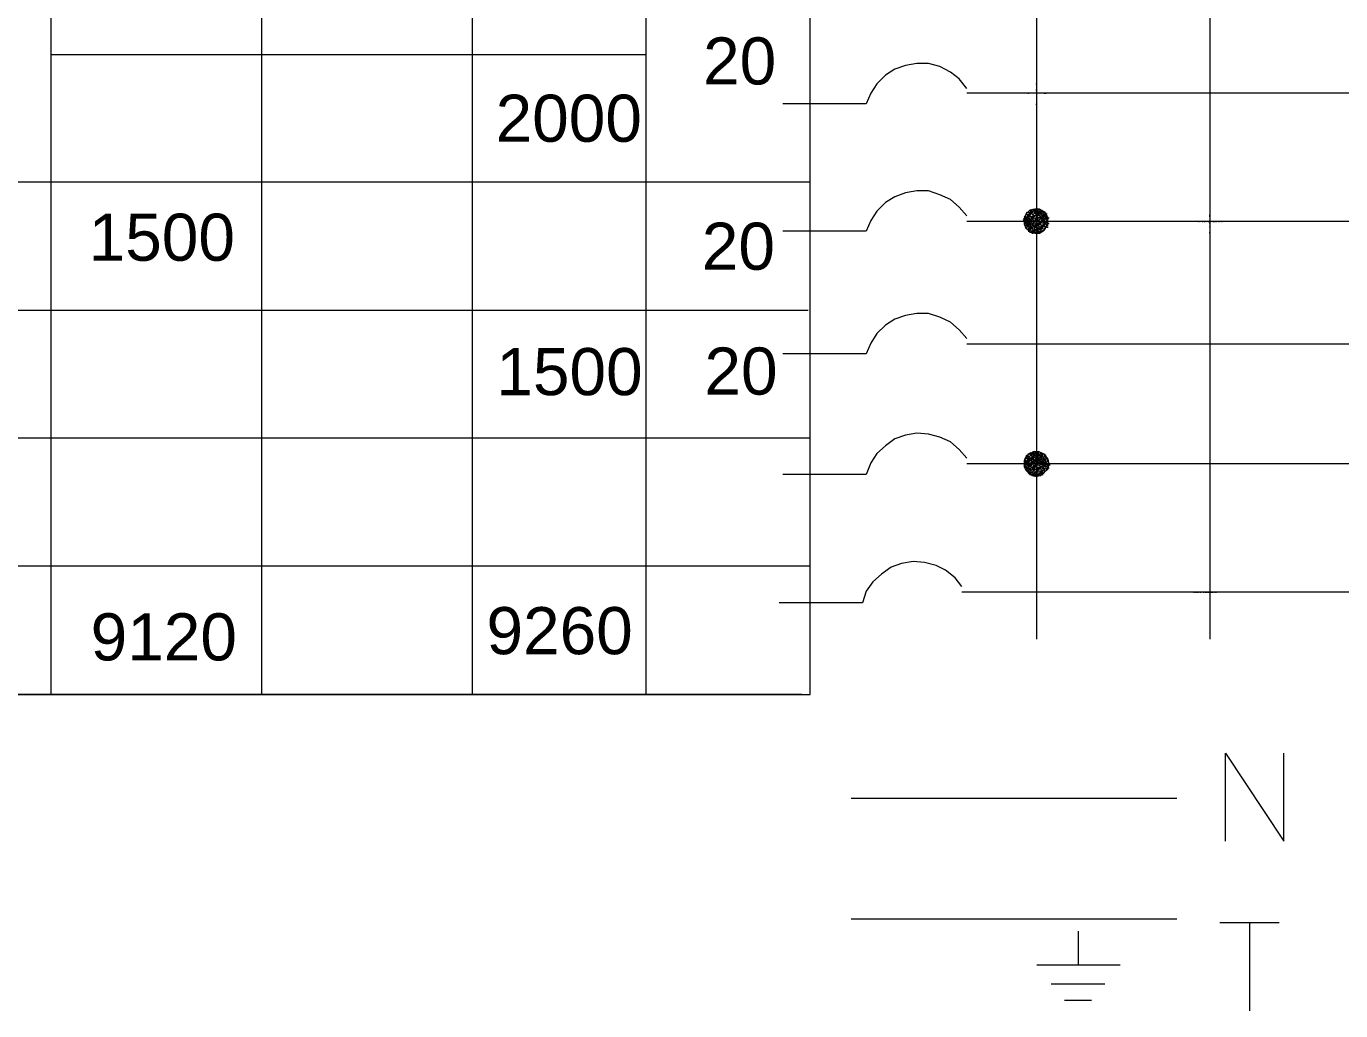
# Model space of a CAD drawing. Header units: metres. Extents: x 0 to 62.3, y -0.2 to 17.7.
# Drawn here: x 24.745 to 27.26, y 13.786 to 15.669 of the extents above; entities that cross this region are included whole.
import ezdxf

# ---------------------------------------------------------------- set-up
doc = ezdxf.new("R2010")
doc.units = ezdxf.units.M
doc.header["$LTSCALE"] = 0.5
doc.layers.add('TABLERO', color=7, linetype='Continuous')
doc.styles.get("Standard").update_dxf_attribs({"font": 'arial.ttf'})

msp = doc.modelspace()

# ---------------------------------------------------------------- linework, layer by layer
at = {"layer": 'TABLERO', "color": 7, "linetype": 'Continuous', "lineweight": 18, "true_color": 0x000007}
for p, q in [((24.7918, 16.7228), (24.7918, 14.3908)), ((24.7918, 16.7228), (24.7918, 14.6363)), ((25.9301, 16.7228), (25.9301, 14.3908)), ((26.6778, 16.721), (26.6778, 14.497)), ((27.0094, 16.7063), (27.0094, 14.497)), ((25.1949, 16.5176), (25.1949, 14.3908)), ((25.5979, 16.5176), (25.5979, 14.3908)), ((25.9301, 16.5176), (25.9301, 14.3908)), ((25.9301, 15.6145), (24.7918, 15.6145)), ((26.6778, 15.5577), (26.6778, 15.5595)), ((26.6778, 15.5467), (26.6778, 15.5485)), ((26.3517, 15.5211), (26.1924, 15.5211)), ((27.4362, 15.5412), (26.5441, 15.5412)), ((26.6613, 15.5412), (26.6632, 15.5412)), ((26.6778, 15.5192), (26.6778, 15.5211)), ((26.6925, 15.5412), (26.6943, 15.5412)), ((26.6943, 15.5412), (26.6961, 15.5412)), ((26.2446, 15.3709), (23.0647, 15.3709)), ((26.6651, 15.316), (26.667, 15.3179)), ((26.667, 15.316), (26.6706, 15.3197)), ((26.6706, 15.3179), (26.6725, 15.3197)), ((26.6725, 15.3179), (26.6761, 15.3197)), ((26.6761, 15.3197), (26.678, 15.3197)), ((26.6761, 15.316), (26.678, 15.3179)), ((26.678, 15.3197), (26.6798, 15.3197)), ((26.6798, 15.3197), (26.6816, 15.3197)), ((26.6798, 15.3142), (26.6835, 15.3179)), ((26.6816, 15.3179), (26.6835, 15.3197)), ((26.6853, 15.3179), (26.6853, 15.3197)), ((26.6871, 15.316), (26.6889, 15.3179)), ((27.4362, 15.2957), (26.5441, 15.2957)), ((26.6523, 15.2995), (26.6541, 15.3014)), ((26.6523, 15.2977), (26.6541, 15.2977)), ((26.6541, 15.3032), (26.656, 15.3032)), ((26.6541, 15.2995), (26.6578, 15.3014)), ((26.6541, 15.2959), (26.656, 15.2977)), ((26.6541, 15.2959), (26.656, 15.2959)), ((26.6541, 15.294), (26.656, 15.2959)), ((26.6541, 15.2922), (26.656, 15.2922)), ((26.656, 15.305), (26.6578, 15.3069)), ((26.656, 15.3014), (26.6578, 15.305)), ((26.656, 15.2995), (26.6578, 15.2995)), ((26.656, 15.294), (26.6578, 15.2959)), ((26.656, 15.2922), (26.6578, 15.2922)), ((26.6578, 15.3105), (26.6596, 15.3142)), ((26.6578, 15.3032), (26.6615, 15.305)), ((26.6578, 15.2995), (26.6596, 15.3032)), ((26.6578, 15.2922), (26.6615, 15.294)), ((26.6596, 15.3087), (26.6633, 15.3105)), ((26.6596, 15.305), (26.6615, 15.3087)), ((26.6596, 15.2977), (26.6615, 15.2995)), ((26.6596, 15.2922), (26.6615, 15.2922)), ((26.6615, 15.3142), (26.6633, 15.316)), ((26.6615, 15.3124), (26.6633, 15.3142)), ((26.6615, 15.3069), (26.6651, 15.3087)), ((26.6615, 15.3032), (26.6633, 15.3069)), ((26.6615, 15.2959), (26.6615, 15.2977)), ((26.6615, 15.2959), (26.6633, 15.2959)), ((26.6615, 15.2922), (26.6633, 15.2959)), ((26.6633, 15.3124), (26.667, 15.3142)), ((26.6633, 15.3087), (26.6651, 15.3124)), ((26.6633, 15.305), (26.667, 15.3069)), ((26.6633, 15.3014), (26.6651, 15.3032)), ((26.6633, 15.2977), (26.6651, 15.3014)), ((26.6633, 15.2959), (26.6651, 15.2977)), ((26.6633, 15.2904), (26.6651, 15.2922)), ((26.6651, 15.3105), (26.6688, 15.3124)), ((26.6651, 15.3069), (26.667, 15.3105)), ((26.6651, 15.2995), (26.6688, 15.3014)), ((26.6651, 15.2959), (26.667, 15.2995)), ((26.6651, 15.2959), (26.667, 15.2959)), ((26.667, 15.3124), (26.6688, 15.316)), ((26.667, 15.305), (26.6706, 15.3069)), ((26.667, 15.3014), (26.6688, 15.305)), ((26.667, 15.2977), (26.6706, 15.2995)), ((26.667, 15.294), (26.6688, 15.2959)), ((26.6688, 15.3142), (26.6725, 15.316)), ((26.6688, 15.3105), (26.6706, 15.3142)), ((26.6688, 15.3087), (26.6706, 15.3105)), ((26.6688, 15.3032), (26.6725, 15.305)), ((26.6688, 15.2995), (26.6706, 15.3032)), ((26.6688, 15.2922), (26.6725, 15.294)), ((26.6688, 15.2886), (26.6706, 15.2922)), ((26.6706, 15.316), (26.6725, 15.316)), ((26.6706, 15.305), (26.6725, 15.3087)), ((26.6706, 15.3014), (26.6743, 15.3032)), ((26.6706, 15.2977), (26.6725, 15.2995)), ((26.6706, 15.294), (26.6725, 15.2959)), ((26.6706, 15.2904), (26.6743, 15.2922)), ((26.6725, 15.3124), (26.6743, 15.3142)), ((26.6725, 15.3069), (26.6761, 15.3087)), ((26.6725, 15.3032), (26.6743, 15.3069)), ((26.6725, 15.2959), (26.6725, 15.2977)), ((26.6725, 15.2959), (26.6743, 15.2959)), ((26.6725, 15.2922), (26.6743, 15.2959)), ((26.6743, 15.3105), (26.6761, 15.3124)), ((26.6743, 15.3014), (26.6761, 15.3032)), ((26.6743, 15.2977), (26.6761, 15.3014)), ((26.6743, 15.2959), (26.6761, 15.2977)), ((26.6743, 15.294), (26.6761, 15.2959)), ((26.6743, 15.2904), (26.6761, 15.2922)), ((26.6761, 15.316), (26.678, 15.316)), ((26.6761, 15.3105), (26.6798, 15.3124)), ((26.6761, 15.3105), (26.678, 15.3105)), ((26.6761, 15.3087), (26.678, 15.3105)), ((26.6761, 15.3069), (26.6761, 15.3087)), ((26.6761, 15.305), (26.678, 15.3069)), ((26.6761, 15.305), (26.678, 15.305)), ((26.6761, 15.3014), (26.678, 15.3014)), ((26.6761, 15.2995), (26.6798, 15.3014)), ((26.6761, 15.2995), (26.678, 15.2995)), ((26.6761, 15.2977), (26.678, 15.2995)), ((26.6761, 15.2959), (26.6761, 15.2977)), ((26.6761, 15.2959), (26.678, 15.2959)), ((26.6761, 15.2959), (26.678, 15.2959)), ((26.6761, 15.2922), (26.678, 15.2922)), ((26.678, 15.3142), (26.6798, 15.316)), ((26.678, 15.3124), (26.6798, 15.3124)), ((26.678, 15.3032), (26.6798, 15.305)), ((26.678, 15.2977), (26.6816, 15.2995)), ((26.678, 15.294), (26.6798, 15.2959)), ((26.678, 15.2904), (26.6798, 15.294)), ((26.6798, 15.3087), (26.6816, 15.3105)), ((26.6798, 15.3032), (26.6835, 15.305)), ((26.6798, 15.2995), (26.6816, 15.3032)), ((26.6798, 15.2959), (26.6798, 15.2977)), ((26.6798, 15.2922), (26.6835, 15.294)), ((26.6798, 15.2886), (26.6816, 15.2922)), ((26.6816, 15.316), (26.6835, 15.316)), ((26.6816, 15.3124), (26.6835, 15.3124)), ((26.6816, 15.3069), (26.6835, 15.3087)), ((26.6816, 15.2959), (26.6835, 15.2959)), ((26.6816, 15.2904), (26.6853, 15.2922)), ((26.6835, 15.3124), (26.6853, 15.3142)), ((26.6835, 15.3032), (26.6853, 15.3069)), ((26.6835, 15.3014), (26.6853, 15.3032)), ((26.6835, 15.2959), (26.6835, 15.2977)), ((26.6835, 15.2959), (26.6853, 15.2959)), ((26.6835, 15.2922), (26.6853, 15.2959)), ((26.6853, 15.316), (26.6871, 15.316)), ((26.6853, 15.3105), (26.6871, 15.3124)), ((26.6853, 15.3087), (26.6871, 15.3087)), ((26.6853, 15.305), (26.6871, 15.305)), ((26.6853, 15.2995), (26.6871, 15.3014)), ((26.6853, 15.2959), (26.6871, 15.2977)), ((26.6853, 15.294), (26.6889, 15.2959)), ((26.6853, 15.2904), (26.6871, 15.294)), ((26.6871, 15.3069), (26.6908, 15.3105)), ((26.6871, 15.305), (26.6889, 15.3069)), ((26.6871, 15.2959), (26.6889, 15.2995)), ((26.6871, 15.2959), (26.6889, 15.2959)), ((26.6889, 15.3142), (26.6908, 15.316)), ((26.6889, 15.3124), (26.6908, 15.3124)), ((26.6889, 15.3087), (26.6908, 15.3087)), ((26.6889, 15.3032), (26.6908, 15.305)), ((26.6889, 15.2977), (26.6908, 15.2977)), ((26.6889, 15.294), (26.6908, 15.2959)), ((26.6889, 15.2922), (26.6908, 15.294)), ((26.6908, 15.3124), (26.6926, 15.3142)), ((26.6908, 15.3087), (26.6926, 15.3105)), ((26.6908, 15.2995), (26.6926, 15.3032)), ((26.6908, 15.2977), (26.6926, 15.2995)), ((26.6908, 15.2886), (26.6926, 15.2922)), ((26.6926, 15.3142), (26.6944, 15.3142)), ((26.6926, 15.3124), (26.6944, 15.3124)), ((26.6926, 15.3069), (26.6944, 15.3087)), ((26.6926, 15.305), (26.6944, 15.305)), ((26.6926, 15.3014), (26.6944, 15.3014)), ((26.6926, 15.2959), (26.6944, 15.2977)), ((26.6926, 15.2959), (26.6944, 15.2959)), ((26.6926, 15.2904), (26.6963, 15.2922)), ((26.6944, 15.3124), (26.6963, 15.3124)), ((26.6944, 15.305), (26.6981, 15.3069)), ((26.6944, 15.3032), (26.6963, 15.3032)), ((26.6944, 15.3014), (26.6963, 15.3032)), ((26.6944, 15.2922), (26.6963, 15.2959)), ((26.6963, 15.3105), (26.6981, 15.3105)), ((26.6963, 15.305), (26.6981, 15.305)), ((26.6963, 15.2995), (26.6981, 15.3014)), ((26.6963, 15.294), (26.6981, 15.294)), ((26.6963, 15.2904), (26.6999, 15.294)), ((26.6981, 15.305), (26.6981, 15.3069)), ((26.6981, 15.2977), (26.6999, 15.2995)), ((26.6981, 15.2959), (26.6999, 15.2959)), ((26.6981, 15.294), (26.6999, 15.2959)), ((26.6999, 15.3032), (26.7018, 15.3032)), ((26.6999, 15.2922), (26.7018, 15.2922)), ((26.9874, 15.2957), (26.9892, 15.2957)), ((26.9947, 15.2957), (26.9966, 15.2957)), ((26.9984, 15.2957), (27.0002, 15.2957)), ((27.0057, 15.2957), (27.0076, 15.2957)), ((27.0094, 15.3067), (27.0094, 15.3086)), ((27.0094, 15.3049), (27.0094, 15.3067)), ((27.0094, 15.2957), (27.0094, 15.2976)), ((27.0094, 15.2957), (27.0112, 15.2957)), ((27.0094, 15.2957), (27.0112, 15.2957)), ((27.0094, 15.2921), (27.0094, 15.2939)), ((27.0149, 15.2957), (27.0167, 15.2957)), ((27.0167, 15.2957), (27.0185, 15.2957)), ((27.0204, 15.2957), (27.0222, 15.2957)), ((27.0259, 15.2957), (27.0277, 15.2957)), ((27.0314, 15.2957), (27.0332, 15.2957)), ((26.3517, 15.2774), (26.1924, 15.2774)), ((26.6541, 15.2886), (26.656, 15.2904)), ((26.656, 15.2886), (26.6578, 15.2886)), ((26.656, 15.2867), (26.6578, 15.2867)), ((26.656, 15.2831), (26.6578, 15.2849)), ((26.6578, 15.2904), (26.6596, 15.2904)), ((26.6578, 15.2886), (26.6596, 15.2904)), ((26.6578, 15.2812), (26.6596, 15.2831)), ((26.6596, 15.2867), (26.6615, 15.2886)), ((26.6596, 15.2812), (26.6615, 15.2812)), ((26.6615, 15.2849), (26.6633, 15.2867)), ((26.6615, 15.2831), (26.6633, 15.2831)), ((26.6615, 15.2812), (26.6633, 15.2831)), ((26.6615, 15.2776), (26.6633, 15.2776)), ((26.6633, 15.2849), (26.6651, 15.2849)), ((26.6633, 15.2794), (26.6651, 15.2812)), ((26.6651, 15.2886), (26.6688, 15.2904)), ((26.6651, 15.2849), (26.667, 15.2886)), ((26.6651, 15.2867), (26.667, 15.2867)), ((26.6651, 15.2831), (26.667, 15.2831)), ((26.6651, 15.2776), (26.667, 15.2794)), ((26.6651, 15.2757), (26.667, 15.2757)), ((26.667, 15.2831), (26.6688, 15.2849)), ((26.667, 15.2776), (26.6688, 15.2776)), ((26.6688, 15.2812), (26.6706, 15.2831)), ((26.6688, 15.2776), (26.6706, 15.2812)), ((26.6688, 15.2794), (26.6706, 15.2794)), ((26.6688, 15.2757), (26.6706, 15.2757)), ((26.6688, 15.2739), (26.6706, 15.2739)), ((26.6706, 15.2867), (26.6725, 15.2886)), ((26.6706, 15.2757), (26.6725, 15.2776)), ((26.6725, 15.2849), (26.6761, 15.2867)), ((26.6725, 15.2812), (26.6743, 15.2849)), ((26.6725, 15.2831), (26.6743, 15.2831)), ((26.6725, 15.2794), (26.6743, 15.2794)), ((26.6725, 15.2739), (26.6743, 15.2757)), ((26.6743, 15.2831), (26.6761, 15.2849)), ((26.6743, 15.2794), (26.6761, 15.2812)), ((26.6743, 15.2739), (26.6761, 15.2739)), ((26.6761, 15.2886), (26.6798, 15.2904)), ((26.6761, 15.2886), (26.678, 15.2886)), ((26.6761, 15.2867), (26.678, 15.2886)), ((26.6761, 15.2849), (26.6761, 15.2867)), ((26.6761, 15.2849), (26.678, 15.2849)), ((26.6761, 15.2776), (26.678, 15.2794)), ((26.6761, 15.2776), (26.678, 15.2776)), ((26.6761, 15.2757), (26.678, 15.2776)), ((26.6761, 15.2757), (26.678, 15.2757)), ((26.6761, 15.2739), (26.6761, 15.2757)), ((26.6761, 15.2739), (26.678, 15.2739)), ((26.678, 15.2867), (26.6816, 15.2886)), ((26.678, 15.2831), (26.6798, 15.2849)), ((26.678, 15.2757), (26.6816, 15.2776)), ((26.678, 15.2739), (26.6798, 15.2739)), ((26.6798, 15.2812), (26.6835, 15.2831)), ((26.6798, 15.2776), (26.6816, 15.2812)), ((26.6798, 15.2757), (26.6816, 15.2757)), ((26.6816, 15.2867), (26.6835, 15.2904)), ((26.6816, 15.2794), (26.6853, 15.2812)), ((26.6816, 15.2757), (26.6835, 15.2776)), ((26.6835, 15.2849), (26.6871, 15.2867)), ((26.6835, 15.2812), (26.6853, 15.2849)), ((26.6835, 15.2739), (26.6853, 15.2757)), ((26.6853, 15.2886), (26.6871, 15.2904)), ((26.6853, 15.2831), (26.6889, 15.2849)), ((26.6853, 15.2794), (26.6871, 15.2831)), ((26.6871, 15.2886), (26.6908, 15.2904)), ((26.6871, 15.2849), (26.6889, 15.2886)), ((26.6871, 15.2812), (26.6908, 15.2831)), ((26.6871, 15.2776), (26.6908, 15.2794)), ((26.6871, 15.2757), (26.6889, 15.2776)), ((26.6889, 15.2867), (26.6926, 15.2886)), ((26.6889, 15.2831), (26.6908, 15.2867)), ((26.6908, 15.2812), (26.6944, 15.2831)), ((26.6908, 15.2776), (26.6926, 15.2812)), ((26.6926, 15.2867), (26.6944, 15.2904)), ((26.6926, 15.2849), (26.6944, 15.2867)), ((26.6944, 15.2812), (26.6963, 15.2849)), ((26.6963, 15.2886), (26.6981, 15.2904)), ((26.6981, 15.2849), (26.6999, 15.2849)), ((27.0094, 15.2848), (27.0094, 15.2866)), ((27.0094, 15.2738), (27.0094, 15.2756)), ((26.2407, 15.1254), (23.0647, 15.1254)), ((26.3517, 15.0429), (26.1924, 15.0429)), ((27.4362, 15.0613), (26.5441, 15.0613)), ((26.2446, 14.8817), (23.0647, 14.8817)), ((26.654, 14.8378), (26.6558, 14.8396)), ((26.6558, 14.8414), (26.6558, 14.8433)), ((26.6558, 14.8414), (26.6595, 14.8433)), ((26.6558, 14.8378), (26.6577, 14.8396)), ((26.6577, 14.8469), (26.6613, 14.8488)), ((26.6577, 14.8433), (26.6595, 14.8469)), ((26.6595, 14.8451), (26.6632, 14.8469)), ((26.6595, 14.8378), (26.6613, 14.8414)), ((26.6613, 14.8506), (26.6632, 14.8524)), ((26.6613, 14.8469), (26.6632, 14.8506)), ((26.6613, 14.8396), (26.665, 14.8414)), ((26.6613, 14.8359), (26.6632, 14.8396)), ((26.6632, 14.8414), (26.665, 14.8451)), ((26.6632, 14.8378), (26.6668, 14.8396)), ((26.665, 14.8506), (26.6668, 14.8543)), ((26.665, 14.8488), (26.6668, 14.8506)), ((26.665, 14.8433), (26.6686, 14.8451)), ((26.665, 14.8396), (26.6668, 14.8433)), ((26.6668, 14.8524), (26.6686, 14.8524)), ((26.6668, 14.8469), (26.6686, 14.8488)), ((26.6668, 14.8414), (26.6705, 14.8433)), ((26.6686, 14.8524), (26.6705, 14.8543)), ((26.6686, 14.8469), (26.6723, 14.8488)), ((26.6686, 14.8433), (26.6705, 14.8469)), ((26.6705, 14.8561), (26.6723, 14.8561)), ((26.6705, 14.8506), (26.6723, 14.8524)), ((26.6705, 14.8488), (26.6723, 14.8488)), ((26.6705, 14.8451), (26.6723, 14.8451)), ((26.6705, 14.8396), (26.6723, 14.8414)), ((26.6723, 14.8506), (26.676, 14.8543)), ((26.6723, 14.8469), (26.6741, 14.8506)), ((26.6723, 14.8451), (26.6741, 14.8469)), ((26.6723, 14.8396), (26.676, 14.8414)), ((26.6723, 14.8359), (26.6741, 14.8396)), ((26.6741, 14.8543), (26.676, 14.8561)), ((26.6741, 14.8524), (26.676, 14.8524)), ((26.6741, 14.8488), (26.676, 14.8488)), ((26.6741, 14.8433), (26.676, 14.8451)), ((26.6741, 14.8378), (26.6778, 14.8396)), ((26.676, 14.8524), (26.6778, 14.8524)), ((26.676, 14.8506), (26.6778, 14.8506)), ((26.676, 14.8488), (26.6778, 14.8506)), ((26.676, 14.8433), (26.6778, 14.8433)), ((26.676, 14.8396), (26.6778, 14.8414)), ((26.6778, 14.8543), (26.6778, 14.8561)), ((26.6778, 14.8543), (26.6796, 14.8543)), ((26.6778, 14.8524), (26.6796, 14.8543)), ((26.6778, 14.8524), (26.6796, 14.8524)), ((26.6778, 14.8506), (26.6796, 14.8506)), ((26.6778, 14.8469), (26.6796, 14.8488)), ((26.6778, 14.8451), (26.6796, 14.8451)), ((26.6778, 14.8414), (26.6778, 14.8433)), ((26.6778, 14.8414), (26.6796, 14.8414)), ((26.6778, 14.8396), (26.6796, 14.8396)), ((26.6796, 14.8561), (26.6815, 14.8561)), ((26.6796, 14.8524), (26.6815, 14.8543)), ((26.6796, 14.8451), (26.6815, 14.8469)), ((26.6796, 14.8433), (26.6815, 14.8433)), ((26.6796, 14.8414), (26.6815, 14.8433)), ((26.6815, 14.8561), (26.6833, 14.8561)), ((26.6815, 14.8506), (26.6833, 14.8524)), ((26.6815, 14.8488), (26.6833, 14.8488)), ((26.6815, 14.8451), (26.6833, 14.8451)), ((26.6815, 14.8396), (26.6833, 14.8414)), ((26.6833, 14.8488), (26.687, 14.8506)), ((26.6833, 14.8469), (26.6851, 14.8469)), ((26.6833, 14.8451), (26.6851, 14.8469)), ((26.6833, 14.8378), (26.6851, 14.8396)), ((26.6851, 14.8543), (26.687, 14.8543)), ((26.6851, 14.8506), (26.687, 14.8543)), ((26.6851, 14.8488), (26.687, 14.8488)), ((26.6851, 14.8433), (26.687, 14.8451)), ((26.6851, 14.8414), (26.687, 14.8414)), ((26.687, 14.8524), (26.6888, 14.8524)), ((26.687, 14.8488), (26.6888, 14.8524)), ((26.687, 14.8414), (26.6888, 14.8433)), ((26.687, 14.8396), (26.6888, 14.8396)), ((26.687, 14.8378), (26.6888, 14.8396)), ((26.6888, 14.8469), (26.6906, 14.8488)), ((26.6888, 14.8414), (26.6906, 14.8414)), ((26.6906, 14.8451), (26.6943, 14.8469)), ((26.6906, 14.8414), (26.6925, 14.8451)), ((26.6906, 14.8433), (26.6925, 14.8433)), ((26.6925, 14.8506), (26.6943, 14.8506)), ((26.6925, 14.8469), (26.6943, 14.8488)), ((26.6925, 14.8396), (26.6943, 14.8414)), ((26.6943, 14.8488), (26.6961, 14.8488)), ((26.6943, 14.8451), (26.6961, 14.8469)), ((26.6943, 14.8378), (26.6961, 14.8396)), ((26.6961, 14.8433), (26.698, 14.8451)), ((26.698, 14.8414), (26.6998, 14.8414)), ((26.698, 14.8396), (26.6998, 14.8396)), ((26.698, 14.8378), (26.6998, 14.8396)), ((27.4362, 14.8323), (26.5441, 14.8323)), ((26.654, 14.8359), (26.6558, 14.8359)), ((26.654, 14.8341), (26.6558, 14.8341)), ((26.654, 14.8323), (26.6558, 14.8323)), ((26.654, 14.8286), (26.6558, 14.8323)), ((26.654, 14.8268), (26.6558, 14.8286)), ((26.6558, 14.8341), (26.6577, 14.8378)), ((26.6558, 14.8323), (26.6577, 14.8341)), ((26.6558, 14.8304), (26.6595, 14.8323)), ((26.6558, 14.8268), (26.6577, 14.8286)), ((26.6558, 14.8231), (26.6577, 14.8231)), ((26.6577, 14.8359), (26.6613, 14.8378)), ((26.6577, 14.8323), (26.6595, 14.8359)), ((26.6577, 14.8323), (26.6595, 14.8323)), ((26.6577, 14.8249), (26.6595, 14.8268)), ((26.6577, 14.8213), (26.6595, 14.8249)), ((26.6577, 14.8231), (26.6595, 14.8231)), ((26.6577, 14.8194), (26.6595, 14.8213)), ((26.6577, 14.8194), (26.6595, 14.8194)), ((26.6595, 14.8341), (26.6632, 14.8359)), ((26.6595, 14.8323), (26.6613, 14.8323)), ((26.6595, 14.8304), (26.6613, 14.8323)), ((26.6595, 14.8231), (26.6632, 14.8249)), ((26.6595, 14.8194), (26.6613, 14.8213)), ((26.6613, 14.8323), (26.6632, 14.8323)), ((26.6613, 14.8286), (26.665, 14.8304)), ((26.6613, 14.8249), (26.6632, 14.8286)), ((26.6613, 14.8268), (26.6632, 14.8268)), ((26.6613, 14.8176), (26.6632, 14.8194)), ((26.6613, 14.8158), (26.6632, 14.8176)), ((26.6613, 14.8158), (26.6632, 14.8158)), ((26.6632, 14.8341), (26.665, 14.8378)), ((26.6632, 14.8323), (26.665, 14.8341)), ((26.6632, 14.8304), (26.6632, 14.8323)), ((26.6632, 14.8268), (26.6668, 14.8286)), ((26.6632, 14.8231), (26.665, 14.8249)), ((26.6632, 14.8158), (26.6668, 14.8176)), ((26.665, 14.8323), (26.6686, 14.8341)), ((26.665, 14.8323), (26.6668, 14.8323)), ((26.665, 14.8286), (26.6668, 14.8323)), ((26.665, 14.8213), (26.6668, 14.8231)), ((26.665, 14.8176), (26.6668, 14.8213)), ((26.665, 14.8194), (26.6668, 14.8194)), ((26.665, 14.8158), (26.6668, 14.8158)), ((26.6668, 14.8341), (26.6686, 14.8378)), ((26.6668, 14.8304), (26.6705, 14.8323)), ((26.6668, 14.8268), (26.6686, 14.8304)), ((26.6668, 14.8194), (26.6705, 14.8213)), ((26.6668, 14.8158), (26.6686, 14.8176)), ((26.6686, 14.8359), (26.6723, 14.8378)), ((26.6686, 14.8323), (26.6705, 14.8359)), ((26.6686, 14.8249), (26.6723, 14.8268)), ((26.6686, 14.8213), (26.6705, 14.8249)), ((26.6686, 14.814), (26.6705, 14.8158)), ((26.6705, 14.8341), (26.6741, 14.8359)), ((26.6705, 14.8323), (26.6723, 14.8323)), ((26.6705, 14.8304), (26.6723, 14.8323)), ((26.6705, 14.8268), (26.6723, 14.8304)), ((26.6705, 14.8231), (26.6741, 14.8249)), ((26.6705, 14.8194), (26.6723, 14.8231)), ((26.6723, 14.8323), (26.6723, 14.8341)), ((26.6723, 14.8286), (26.676, 14.8304)), ((26.6723, 14.8249), (26.6741, 14.8286)), ((26.6723, 14.8176), (26.6741, 14.8194)), ((26.6723, 14.814), (26.6741, 14.8176)), ((26.6741, 14.8341), (26.6778, 14.8378)), ((26.6741, 14.8323), (26.676, 14.8341)), ((26.6741, 14.8323), (26.676, 14.8323)), ((26.6741, 14.8268), (26.6778, 14.8286)), ((26.6741, 14.8231), (26.676, 14.8268)), ((26.6741, 14.8158), (26.6778, 14.8176)), ((26.6741, 14.8121), (26.676, 14.8158)), ((26.676, 14.8323), (26.6778, 14.8323)), ((26.676, 14.8323), (26.6778, 14.8323)), ((26.676, 14.8286), (26.6778, 14.8304)), ((26.676, 14.8213), (26.6778, 14.8231)), ((26.676, 14.8176), (26.6778, 14.8194)), ((26.6778, 14.8359), (26.6796, 14.8378)), ((26.6778, 14.8359), (26.6796, 14.8359)), ((26.6778, 14.8323), (26.6796, 14.8341)), ((26.6778, 14.8304), (26.6778, 14.8323)), ((26.6778, 14.8304), (26.6815, 14.8323)), ((26.6778, 14.8268), (26.6796, 14.8304)), ((26.6778, 14.8286), (26.6796, 14.8286)), ((26.6778, 14.8268), (26.6796, 14.8268)), ((26.6778, 14.8249), (26.6796, 14.8268)), ((26.6778, 14.8249), (26.6796, 14.8249)), ((26.6778, 14.8231), (26.6796, 14.8231)), ((26.6778, 14.8194), (26.6778, 14.8213)), ((26.6778, 14.8194), (26.6815, 14.8213)), ((26.6778, 14.8158), (26.6796, 14.8194)), ((26.6778, 14.8176), (26.6796, 14.8176)), ((26.6778, 14.8158), (26.6796, 14.8158)), ((26.6778, 14.814), (26.6796, 14.8158)), ((26.6796, 14.8323), (26.6815, 14.8359)), ((26.6796, 14.8323), (26.6815, 14.8323)), ((26.6796, 14.8249), (26.6833, 14.8268)), ((26.6796, 14.8213), (26.6815, 14.8249)), ((26.6796, 14.8176), (26.6833, 14.8194)), ((26.6796, 14.814), (26.6815, 14.8158)), ((26.6815, 14.8341), (26.6851, 14.8359)), ((26.6815, 14.8323), (26.6833, 14.8323)), ((26.6815, 14.8304), (26.6833, 14.8323)), ((26.6815, 14.8286), (26.6833, 14.8304)), ((26.6815, 14.8231), (26.6851, 14.8249)), ((26.6815, 14.8194), (26.6833, 14.8231)), ((26.6833, 14.8359), (26.6851, 14.8359)), ((26.6833, 14.8286), (26.687, 14.8323)), ((26.6833, 14.8249), (26.6851, 14.8286)), ((26.6833, 14.8176), (26.687, 14.8194)), ((26.6833, 14.814), (26.6851, 14.8176)), ((26.6851, 14.8378), (26.687, 14.8378)), ((26.6851, 14.8323), (26.687, 14.8341)), ((26.6851, 14.8323), (26.687, 14.8323)), ((26.6851, 14.8268), (26.6888, 14.8286)), ((26.6851, 14.8231), (26.687, 14.8268)), ((26.6851, 14.8213), (26.687, 14.8231)), ((26.6851, 14.8158), (26.6888, 14.8176)), ((26.6851, 14.8121), (26.687, 14.8158)), ((26.687, 14.8304), (26.6888, 14.8323)), ((26.687, 14.8286), (26.6888, 14.8286)), ((26.687, 14.8176), (26.6888, 14.8213)), ((26.687, 14.814), (26.6906, 14.8158)), ((26.6888, 14.8359), (26.6906, 14.8378)), ((26.6888, 14.8304), (26.6925, 14.8323)), ((26.6888, 14.8249), (26.6906, 14.8268)), ((26.6888, 14.8194), (26.6925, 14.8213)), ((26.6888, 14.8158), (26.6906, 14.8194)), ((26.6906, 14.8341), (26.6925, 14.8359)), ((26.6906, 14.8323), (26.6925, 14.8323)), ((26.6906, 14.8231), (26.6925, 14.8249)), ((26.6925, 14.8341), (26.6943, 14.8341)), ((26.6925, 14.8323), (26.6943, 14.8323)), ((26.6925, 14.8286), (26.6943, 14.8304)), ((26.6925, 14.8231), (26.6961, 14.8249)), ((26.6925, 14.8194), (26.6943, 14.8231)), ((26.6925, 14.8176), (26.6943, 14.8194)), ((26.6943, 14.8341), (26.6961, 14.8378)), ((26.6943, 14.8359), (26.6961, 14.8359)), ((26.6943, 14.8323), (26.6961, 14.8323)), ((26.6943, 14.8268), (26.6961, 14.8286)), ((26.6943, 14.8249), (26.6961, 14.8249)), ((26.6961, 14.8323), (26.698, 14.8341)), ((26.6961, 14.8323), (26.698, 14.8323)), ((26.6961, 14.8268), (26.6998, 14.8304)), ((26.6961, 14.8213), (26.698, 14.8231)), ((26.698, 14.8323), (26.7016, 14.8341)), ((26.698, 14.8304), (26.6998, 14.8323)), ((26.698, 14.8286), (26.6998, 14.8286)), ((26.698, 14.8249), (26.6998, 14.8249)), ((26.6998, 14.8359), (26.6998, 14.8378)), ((26.6998, 14.8249), (26.7016, 14.8249)), ((26.7016, 14.8304), (26.7035, 14.8304)), ((26.3517, 14.8121), (26.1924, 14.8121)), ((26.6632, 14.814), (26.665, 14.814)), ((26.6632, 14.814), (26.665, 14.814)), ((26.6668, 14.8121), (26.6686, 14.8121)), ((26.6686, 14.8103), (26.6705, 14.814)), ((26.6686, 14.8121), (26.6705, 14.8121)), ((26.6686, 14.8103), (26.6705, 14.8103)), ((26.6705, 14.8121), (26.6741, 14.814)), ((26.6705, 14.8103), (26.6723, 14.8103)), ((26.6723, 14.8121), (26.6741, 14.8121)), ((26.676, 14.8103), (26.6778, 14.8121)), ((26.6778, 14.8121), (26.6796, 14.8121)), ((26.6796, 14.8103), (26.6815, 14.814)), ((26.6796, 14.8085), (26.6815, 14.8103)), ((26.6815, 14.8121), (26.6851, 14.814)), ((26.6815, 14.8085), (26.6833, 14.8121)), ((26.6851, 14.8103), (26.687, 14.8121)), ((26.6888, 14.8121), (26.6906, 14.8121)), ((26.2446, 14.6363), (23.0647, 14.6363)), ((26.3444, 14.5666), (26.185, 14.5666)), ((27.4362, 14.5868), (26.5349, 14.5868)), ((26.9782, 14.5868), (26.9801, 14.5868)), ((26.9819, 14.5868), (26.9837, 14.5868)), ((26.9837, 14.5868), (26.9856, 14.5868)), ((26.9874, 14.5868), (26.9892, 14.5868)), ((26.9911, 14.5868), (26.9929, 14.5868)), ((26.9966, 14.5868), (26.9984, 14.5868)), ((26.9966, 14.5868), (26.9984, 14.5868)), ((27.0002, 14.5868), (27.0021, 14.5868)), ((27.0021, 14.5868), (27.0039, 14.5868)), ((27.0057, 14.5868), (27.0076, 14.5868)), ((27.0076, 14.5868), (27.0094, 14.5868)), ((27.0094, 14.5868), (27.0112, 14.5868)), ((27.0112, 14.5868), (27.013, 14.5868)), ((27.013, 14.5868), (27.0149, 14.5868)), ((27.0167, 14.5868), (27.0185, 14.5868)), ((27.0204, 14.5868), (27.0222, 14.5868)), ((26.2284, 14.3908), (23.7956, 14.3908)), ((26.323, 14.1929), (26.9459, 14.1929)), ((26.323, 13.9621), (26.9459, 13.9621)), ((26.7572, 13.9383), (26.7572, 13.8742)), ((27.0283, 13.9548), (27.1419, 13.9548)), ((27.0851, 13.9548), (27.0851, 13.7863)), ((26.6784, 13.8742), (26.8378, 13.8742)), ((26.7059, 13.8375), (26.8085, 13.8375)), ((26.7315, 13.8064), (26.7828, 13.8064))]:
    msp.add_line(p, q, dxfattribs=at)
for points in [[(23.0647, 14.3908), (26.2446, 14.3908), (26.2446, 16.7228), (23.0647, 16.7228)], [(26.6999, 15.2959), (26.6981, 15.3069), (26.6926, 15.3142), (26.6835, 15.3197), (26.6743, 15.3197), (26.6651, 15.3179), (26.6578, 15.3105), (26.6541, 15.3014), (26.6541, 15.2922), (26.6578, 15.2831), (26.6651, 15.2757), (26.6743, 15.2739), (26.6835, 15.2739), (26.6926, 15.2794), (26.6981, 15.2867)], [(26.7016, 14.8323), (26.6998, 14.8414), (26.6925, 14.8506), (26.6851, 14.8543), (26.6741, 14.8561), (26.665, 14.8524), (26.6577, 14.8469), (26.654, 14.8378), (26.654, 14.8268), (26.6577, 14.8194), (26.665, 14.8121), (26.6741, 14.8085), (26.6851, 14.8103), (26.6925, 14.8158), (26.6998, 14.8231)]]:
    msp.add_lwpolyline(points, close=True, dxfattribs=at)
for points in [[(26.5441, 15.5504), (26.5294, 15.5687), (26.5129, 15.5815), (26.4928, 15.5925), (26.4708, 15.598), (26.4488, 15.598), (26.4268, 15.5943), (26.4067, 15.587), (26.3884, 15.576), (26.3719, 15.5595), (26.3609, 15.5412), (26.3517, 15.5211)], [(26.5441, 15.3067), (26.5294, 15.3232), (26.5129, 15.3379), (26.4928, 15.347), (26.4708, 15.3544), (26.4488, 15.3544), (26.4268, 15.3507), (26.4067, 15.3434), (26.3884, 15.3324), (26.3719, 15.3159), (26.3609, 15.2976), (26.3517, 15.2774)], [(26.6725, 15.3142), (26.6761, 15.3179), (26.6761, 15.3197)], [(26.6761, 15.3142), (26.678, 15.316), (26.6816, 15.3197)], [(26.6798, 15.3105), (26.6835, 15.3142), (26.6871, 15.3179)], [(26.6541, 15.305), (26.656, 15.3069), (26.6596, 15.3105)], [(26.6541, 15.2904), (26.6578, 15.294), (26.6615, 15.2959)], [(26.656, 15.2959), (26.6596, 15.2995), (26.6633, 15.3032)], [(26.656, 15.2849), (26.6596, 15.2886), (26.6633, 15.2922), (26.667, 15.2959)], [(26.6578, 15.2831), (26.6615, 15.2867), (26.6651, 15.2904), (26.6688, 15.294)], [(26.6706, 15.3087), (26.6743, 15.3124), (26.6761, 15.3142)], [(26.6761, 15.3032), (26.678, 15.305), (26.6816, 15.3087), (26.6853, 15.3124), (26.6889, 15.316)], [(26.6816, 15.2977), (26.6853, 15.3014), (26.6889, 15.305), (26.6926, 15.3087), (26.6944, 15.3105)], [(26.6835, 15.3069), (26.6871, 15.3105), (26.6908, 15.3142)], [(26.6871, 15.2995), (26.6908, 15.3032), (26.6944, 15.3069), (26.6963, 15.3087)], [(26.6908, 15.2959), (26.6926, 15.2977), (26.6963, 15.3014), (26.6999, 15.305)], [(26.6908, 15.2922), (26.6944, 15.2959), (26.6963, 15.2959)], [(26.6963, 15.2959), (26.6981, 15.2995), (26.6999, 15.3014)], [(26.6615, 15.2794), (26.6633, 15.2812), (26.667, 15.2849), (26.6706, 15.2886)], [(26.6633, 15.2776), (26.6651, 15.2794), (26.6688, 15.2831), (26.6725, 15.2867), (26.6761, 15.2904)], [(26.667, 15.2757), (26.6706, 15.2776), (26.6743, 15.2812)], [(26.6706, 15.2739), (26.6725, 15.2757), (26.6761, 15.2794)], [(26.6761, 15.2794), (26.6798, 15.2831), (26.6835, 15.2867)], [(26.6816, 15.2739), (26.6835, 15.2757), (26.6871, 15.2794)], [(26.6944, 15.2849), (26.6981, 15.2886), (26.6999, 15.2886)], [(26.5441, 15.0723), (26.5294, 15.0887), (26.5129, 15.1034), (26.4928, 15.1126), (26.4708, 15.1199), (26.4488, 15.1199), (26.4268, 15.1162), (26.4067, 15.1089), (26.3884, 15.0979), (26.3719, 15.0814), (26.3609, 15.0631), (26.3517, 15.0429)], [(26.5441, 14.8433), (26.5294, 14.8597), (26.5129, 14.8744), (26.4928, 14.8836), (26.4708, 14.8891), (26.4488, 14.8909), (26.4268, 14.8872), (26.4067, 14.8799), (26.3884, 14.8671), (26.3719, 14.8524), (26.3609, 14.8341), (26.3517, 14.8121)], [(26.6595, 14.8414), (26.6632, 14.8451), (26.6668, 14.8488), (26.6705, 14.8524), (26.6741, 14.8561)], [(26.6668, 14.8378), (26.6705, 14.8414), (26.6741, 14.8451), (26.6778, 14.8488)], [(26.6778, 14.8488), (26.6815, 14.8524), (26.6833, 14.8561)], [(26.6778, 14.8378), (26.6815, 14.8414), (26.6851, 14.8451), (26.6888, 14.8488), (26.6906, 14.8524)], [(26.6778, 14.8433), (26.6796, 14.8469), (26.6833, 14.8506)], [(26.6796, 14.8359), (26.6833, 14.8396), (26.687, 14.8433), (26.6906, 14.8469)], [(26.6833, 14.8323), (26.6851, 14.8341), (26.6888, 14.8378), (26.6925, 14.8414), (26.6961, 14.8451)], [(26.687, 14.8323), (26.6906, 14.8359), (26.6943, 14.8396), (26.698, 14.8433)], [(26.6558, 14.8249), (26.6577, 14.8268), (26.6613, 14.8304)], [(26.6595, 14.8176), (26.6613, 14.8194), (26.665, 14.8231), (26.6686, 14.8268)], [(26.665, 14.8121), (26.6686, 14.8158), (26.6723, 14.8194), (26.676, 14.8231)], [(26.687, 14.8213), (26.6906, 14.8249), (26.6943, 14.8286), (26.698, 14.8323)], [(26.6888, 14.8268), (26.6925, 14.8304), (26.6943, 14.8323)], [(26.6906, 14.814), (26.6943, 14.8176), (26.698, 14.8213)], [(26.6943, 14.8323), (26.6961, 14.8341), (26.6998, 14.8378)], [(26.6961, 14.8231), (26.6998, 14.8268), (26.6998, 14.8286)], [(26.6723, 14.8085), (26.676, 14.8121), (26.6778, 14.814)], [(26.676, 14.8085), (26.6778, 14.8085), (26.6778, 14.8103)], [(26.5349, 14.5978), (26.5221, 14.6143), (26.5038, 14.6289), (26.4855, 14.6381), (26.4635, 14.6436), (26.4415, 14.6454), (26.4195, 14.6418), (26.3994, 14.6344), (26.381, 14.6216), (26.3646, 14.6069), (26.3517, 14.5886), (26.3444, 14.5666)], [(27.0393, 14.1105), (27.0393, 14.279), (27.151, 14.1105), (27.151, 14.279)]]:
    msp.add_lwpolyline(points, dxfattribs=at)

# ---------------------------------------------------------------- texts
at = {"layer": 'TABLERO', "char_height": 0.0901, "attachment_point": 1}
for s, heights, insert in [('20', [0], (26.0396, 15.6481)), ('2000', [0], (25.6426, 15.5385)), ('1500', [0], (24.8639, 15.3109)), ('20', [0], (26.0372, 15.2937)), ('1500', [0], (25.644, 15.0538)), ('20', [0], (26.0422, 15.0549)), ('9120', [0], (24.8677, 14.5464)), ('9260', [0.0921], (25.6251, 14.5583))]:
    msp.add_mtext_dynamic_manual_height_columns(s, width=0.090104, gutter_width=0.4505, heights=heights, dxfattribs=dict(at, insert=insert))

doc.saveas('drawing.dxf')
